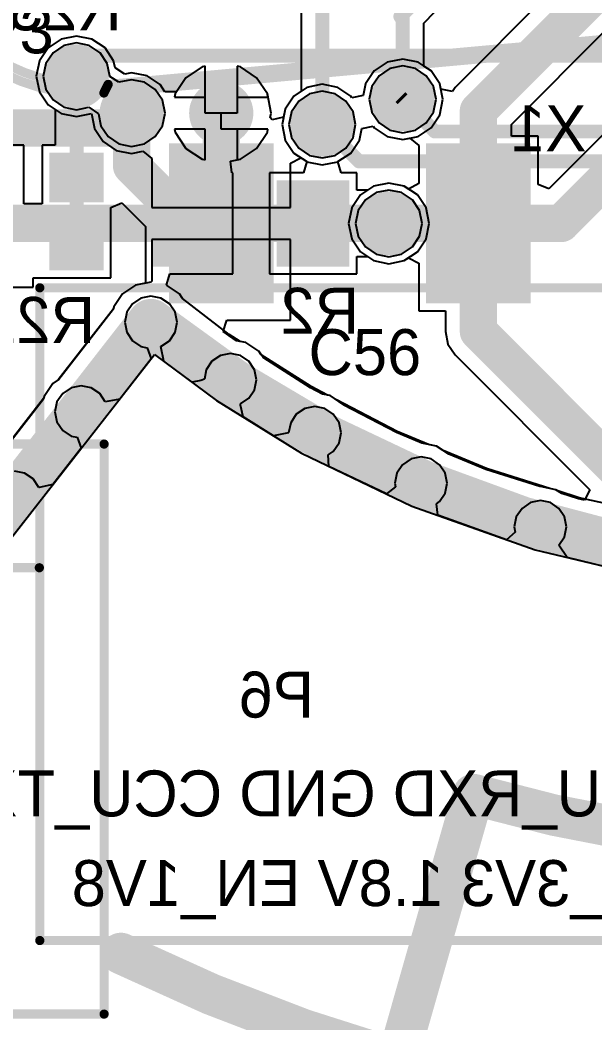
# Model space of a CAD drawing. Header units: millimetres. Extents: x 6 to 417, y 41 to 311.
# Drawn here: x 90.78 to 97.04, y 82.6 to 93.51 of the extents above; entities that cross this region are included whole.
import ezdxf

# ---------------------------------------------------------------- set-up
doc = ezdxf.new("R2010")
doc.units = ezdxf.units.MM
for name, color, linetype in [('BottomLayer', 5, 'Continuous'), ('BottomOverlay', 54, 'Continuous'), ('BottomPaste', 16, 'Continuous'), ('BottomSolder', 6, 'Continuous'), ('DrillDrawing', 1, 'Continuous'), ('KeepOutLayer', 6, 'Continuous'), ('Mechanical1', 6, 'Continuous'), ('Mechanical4', 56, 'Continuous'), ('MidLayer1', 16, 'Continuous'), ('MidLayer2', 76, 'Continuous'), ('MultiLayer', 9, 'Continuous'), ('TopLayer', 1, 'Continuous'), ('TopOverlay', 2, 'Continuous'), ('TopPaste', 8, 'Continuous'), ('TopSolder', 216, 'Continuous')]:
    doc.layers.add(name, color=color, linetype=linetype)

msp = doc.modelspace()

# ---------------------------------------------------------------- linework, layer by layer
at = {"layer": 'BottomLayer'}
for p, q in [((93.844, 93.9), (93.844, 92.737)), ((95.181, 93.479), (95.298, 93.597)), ((95.181, 93.012), (95.181, 93.479)), ((91.232, 93.304), (91.09, 93.21)), ((91.4, 93.338), (91.232, 93.304)), ((91.568, 93.304), (91.4, 93.338)), ((91.71, 93.21), (91.568, 93.304)), ((91.09, 93.21), (90.996, 93.068)), ((91.804, 93.068), (91.71, 93.21)), ((90.996, 93.068), (90.962, 92.9)), ((91.819, 92.994), (91.804, 93.068)), ((91.925, 92.923), (91.819, 92.994)), ((92.767, 93.002), (92.59, 92.885)), ((92.8, 93.009), (92.767, 93.002)), ((92.8, 92.5), (92.8, 93.009)), ((93.183, 93.002), (93.15, 93.009)), ((93.15, 93.009), (93.15, 92.675)), ((93.36, 92.885), (93.183, 93.002)), ((95.26, 92.96), (95.181, 93.012)), ((95.354, 92.818), (95.26, 92.96)), ((90.962, 92.9), (90.996, 92.732)), ((92, 92.938), (91.925, 92.923)), ((92.168, 92.905), (92, 92.938)), ((92.31, 92.81), (92.168, 92.905)), ((92.59, 92.885), (92.489, 92.732)), ((93.477, 92.708), (93.36, 92.885)), ((90.996, 92.732), (91.09, 92.59)), ((92.362, 92.732), (92.31, 92.81)), ((92.489, 92.732), (92.362, 92.732)), ((93.844, 92.737), (93.765, 92.685)), ((95.388, 92.65), (95.354, 92.818)), ((93.15, 92.675), (93.484, 92.675)), ((93.484, 92.675), (93.477, 92.708)), ((93.765, 92.685), (93.671, 92.543)), ((95.354, 92.482), (95.388, 92.65)), ((91.09, 92.59), (91.169, 92.538)), ((91.169, 92.538), (91.169, 92.15)), ((93.671, 92.543), (93.637, 92.375)), ((92.975, 92.5), (92.8, 92.5)), ((92.975, 92.325), (92.975, 92.5)), ((95.26, 92.34), (95.354, 92.482)), ((93.484, 92.325), (92.975, 92.325)), ((93.36, 92.115), (93.477, 92.292)), ((93.477, 92.292), (93.484, 92.325)), ((93.637, 92.375), (93.671, 92.207)), ((94.479, 92.207), (94.504, 92.333)), ((94.504, 92.333), (94.629, 92.358)), ((94.629, 92.358), (94.64, 92.34)), ((94.64, 92.34), (94.782, 92.246)), ((95.118, 92.246), (95.26, 92.34)), ((93.671, 92.207), (93.765, 92.065)), ((94.385, 92.065), (94.479, 92.207)), ((94.782, 92.246), (94.95, 92.212)), ((94.95, 92.212), (95.118, 92.246)), ((90.825, 92.15), (90.075, 92.15)), ((90.825, 91.514), (90.825, 92.15)), ((90.825, 92.15), (90.825, 92.15)), ((91.169, 92.15), (91.025, 92.15)), ((91.025, 92.15), (91.025, 91.514)), ((93.183, 91.998), (93.36, 92.115)), ((93.077, 91.976), (93.183, 91.998)), ((93.089, 91.85), (93.077, 91.976)), ((93.765, 92.065), (93.906, 91.972)), ((93.906, 91.972), (93.869, 91.85)), ((94.244, 91.972), (94.385, 92.065)), ((94.281, 91.85), (94.244, 91.972)), ((93.1, 91.85), (93.089, 91.85)), ((93.1, 90.75), (93.1, 91.85)), ((93.869, 91.85), (93.5, 91.85)), ((93.5, 91.85), (93.5, 90.75)), ((94.45, 91.85), (94.281, 91.85)), ((94.45, 91.66), (94.45, 91.85)), ((94.566, 91.66), (94.45, 91.66)), ((94.632, 91.704), (94.566, 91.66)), ((94.8, 91.738), (94.632, 91.704)), ((94.968, 91.704), (94.8, 91.738)), ((95.11, 91.61), (94.968, 91.704)), ((91.775, 91.475), (91.892, 91.523)), ((91.892, 91.523), (92.15, 91.266)), ((95.204, 91.468), (95.11, 91.61)), ((90.929, 91.514), (90.825, 91.514)), ((91.025, 91.514), (90.929, 91.514)), ((90.929, 91.514), (90.929, 91.514)), ((91.775, 91.45), (91.775, 91.475)), ((91.775, 91.41), (91.775, 91.45)), ((91.775, 91.45), (91.775, 91.45)), ((91.775, 91.45), (91.775, 91.45)), ((95.238, 91.3), (95.204, 91.468)), ((91.775, 90.71), (91.775, 91.41)), ((91.775, 91.41), (91.775, 91.41)), ((92.15, 91.266), (92.15, 90.75)), ((95.204, 91.132), (95.238, 91.3)), ((95.11, 90.99), (95.204, 91.132)), ((94.968, 90.896), (95.11, 90.99)), ((94.45, 90.75), (94.45, 90.94)), ((94.45, 90.94), (94.566, 90.94)), ((94.566, 90.94), (94.632, 90.896)), ((94.632, 90.896), (94.8, 90.862)), ((94.8, 90.862), (94.968, 90.896)), ((90.929, 90.606), (90.929, 90.71)), ((90.929, 90.71), (91.025, 90.71)), ((91.025, 90.71), (91.025, 90.71)), ((91.025, 90.71), (91.775, 90.71)), ((92.15, 90.651), (92.042, 90.629)), ((92.15, 90.75), (92.15, 90.75)), ((92.15, 90.75), (92.15, 90.651)), ((92.378, 90.628), (92.415, 90.75)), ((92.415, 90.75), (93.1, 90.75)), ((93.5, 90.75), (94.45, 90.75)), ((90.625, 90.606), (90.929, 90.606)), ((92.042, 90.629), (91.9, 90.534)), ((92.519, 90.534), (92.378, 90.628)), ((91.9, 90.534), (91.805, 90.392)), ((92.553, 90.484), (92.519, 90.534)), ((93.063, 90.092), (92.553, 90.484)), ((91.801, 90.37), (91.2, 89.599)), ((91.805, 90.392), (91.801, 90.37)), ((93.182, 90.016), (93.063, 90.092)), ((93.243, 90.004), (93.182, 90.016)), ((93.385, 89.91), (93.243, 90.004)), ((93.41, 89.871), (93.385, 89.91)), ((93.953, 89.526), (93.41, 89.871)), ((91.141, 89.559), (91.046, 89.417)), ((91.2, 89.599), (91.141, 89.559)), ((94.13, 89.433), (93.953, 89.526)), ((91.041, 89.395), (90.475, 88.669)), ((91.046, 89.417), (91.041, 89.395)), ((94.161, 89.427), (94.13, 89.433)), ((94.23, 89.381), (94.161, 89.427)), ((94.889, 89.038), (94.23, 89.381)), ((95.23, 88.897), (94.889, 89.038)), ((95.318, 88.879), (95.23, 88.897)), ((95.392, 88.83), (95.318, 88.879)), ((95.863, 88.635), (95.392, 88.83)), ((96.551, 88.418), (95.863, 88.635)), ((96.618, 88.404), (96.551, 88.418)), ((96.639, 88.39), (96.618, 88.404)), ((96.87, 88.317), (96.639, 88.39)), ((97.843, 88.101), (96.87, 88.317))]:
    msp.add_line(p, q, dxfattribs=at)
for points, const_width in [([(94.075, 92.375), (94.075, 93.9)], 0.152), ([(94.925, 93.55), (95.202, 93.827)], 0.152), ([(94.95, 92.65), (94.95, 93.525)], 0.152), ([(91.4, 91.815), (91.4, 92.9)], 0.152), ([(94.925, 92.675), (94.95, 92.65)], 0.152), ([(92, 91.925), (92, 92.5)], 0.406), ([(92, 91.925), (92.625, 91.3)], 0.406), ([(91.4, 91.06), (91.4, 91.8)], 0.152), ([(93.975, 91.3), (94.8, 91.3)], 0.406), ([(88.025, 84.853), (92.209, 90.225)], 0.508)]:
    msp.add_lwpolyline(points, dxfattribs=dict(at, const_width=const_width))
for points, const_width in [([(94.887, 93.55, 1), (94.963, 93.55, 1)], 0.0762), ([(94.912, 93.525, 1), (94.988, 93.525, 1)], 0.0762), ([(91.26, 92.9, 1), (91.54, 92.9, 1)], 0.279), ([(91.362, 92.9, 1), (91.438, 92.9, 1)], 0.0762), ([(94.81, 92.65, 1), (95.09, 92.65, 1)], 0.279), ([(91.86, 92.5, 1), (92.14, 92.5, 1)], 0.279), ([(92.835, 92.5, 1), (93.115, 92.5, 1)], 0.279), ([(94.887, 92.675, 1), (94.963, 92.675, 1)], 0.0762), ([(94.912, 92.65, 1), (94.988, 92.65, 1)], 0.0762), ([(94.912, 92.65, 1), (94.988, 92.65, 1)], 0.0762), ([(91.898, 92.5, 1), (92.102, 92.5, 1)], 0.203), ([(93.935, 92.375, 1), (94.215, 92.375, 1)], 0.279), ([(94.037, 92.375, 1), (94.113, 92.375, 1)], 0.0762), ([(91.898, 91.925, 1), (92.102, 91.925, 1)], 0.203), ([(91.898, 91.925, 1), (92.102, 91.925, 1)], 0.203), ([(91.362, 91.815, 1), (91.438, 91.815, 1)], 0.0762), ([(91.362, 91.8, 1), (91.438, 91.8, 1)], 0.0762), ([(94.66, 91.3, 1), (94.94, 91.3, 1)], 0.279), ([(92.523, 91.3, 1), (92.727, 91.3, 1)], 0.203), ([(93.873, 91.3, 1), (94.077, 91.3, 1)], 0.203), ([(94.698, 91.3, 1), (94.902, 91.3, 1)], 0.203), ([(91.362, 91.06, 1), (91.438, 91.06, 1)], 0.0762), ([(92.082, 90.225, 1), (92.336, 90.225, 1)], 0.254), ([(92.083, 90.225, 1), (92.337, 90.225, 1)], 0.254)]:
    msp.add_lwpolyline(points, format="xyb", close=True, dxfattribs=dict(at, const_width=const_width))
at = {"layer": 'BottomLayer', "const_width": 0.508}
msp.add_lwpolyline([(104.176, 88.218, -0.258939), (92.21, 90.225)], format="xyb", dxfattribs=at)
at = {"layer": 'BottomLayer'}
for points in [[(91.625, 92), (91.175, 92), (91.625, 91.6), (91.175, 91.6)], [(92.95, 91.7), (92.3, 91.7), (92.95, 90.9), (92.3, 90.9)], [(94.3, 91.7), (93.65, 91.7), (94.3, 90.9), (93.65, 90.9)], [(91.175, 90.86), (91.625, 90.86), (91.175, 91.26), (91.625, 91.26)]]:
    msp.add_solid(points, dxfattribs=at)
at = {"layer": 'BottomPaste'}
for points in [[(91.575, 91.95), (91.225, 91.95), (91.575, 91.65), (91.225, 91.65)], [(92.9, 91.65), (92.35, 91.65), (92.9, 90.95), (92.35, 90.95)], [(94.25, 91.65), (93.7, 91.65), (94.25, 90.95), (93.7, 90.95)], [(91.225, 90.91), (91.575, 90.91), (91.225, 91.21), (91.575, 91.21)]]:
    msp.add_solid(points, dxfattribs=at)
at = {"layer": 'BottomSolder', "const_width": 0.349}
for points in [[(91.225, 92.9, 1), (91.575, 92.9, 1)], [(94.775, 92.65, 1), (95.125, 92.65, 1)], [(91.825, 92.5, 1), (92.175, 92.5, 1)], [(92.8, 92.5, 1), (93.15, 92.5, 1)], [(93.9, 92.375, 1), (94.25, 92.375, 1)], [(94.625, 91.3, 1), (94.975, 91.3, 1)]]:
    msp.add_lwpolyline(points, format="xyb", close=True, dxfattribs=at)
at = {"layer": 'BottomSolder'}
for points in [[(91.695, 92.07), (91.105, 92.07), (91.695, 91.53), (91.105, 91.53)], [(93.02, 91.77), (92.23, 91.77), (93.02, 90.83), (92.23, 90.83)], [(94.37, 91.77), (93.58, 91.77), (94.37, 90.83), (93.58, 90.83)], [(91.105, 90.79), (91.695, 90.79), (91.105, 91.33), (91.695, 91.33)]]:
    msp.add_solid(points, dxfattribs=at)
at = {"layer": 'DrillDrawing', "const_width": 0.1}
for points in [[(119.986, 99, -39.996351), (119.986, 101)], [(119.982, 99, -39.98872), (119.982, 101)]]:
    msp.add_lwpolyline(points, format="xyb", dxfattribs=at)
at = {"layer": 'DrillDrawing'}
for points, const_width in [([(91.324, 92.9, 1), (91.476, 92.9, 1)], 0.152), ([(94.874, 92.65, 1), (95.026, 92.65, 1)], 0.152), ([(91.924, 92.5, 1), (92.076, 92.5, 1)], 0.152), ([(92.899, 92.5, 1), (93.051, 92.5, 1)], 0.152), ([(93.999, 92.375, 1), (94.151, 92.375, 1)], 0.152), ([(94.724, 91.3, 1), (94.876, 91.3, 1)], 0.152), ([(90.97, 87.555, 1), (91.02, 87.555, 1)], 0.05)]:
    msp.add_lwpolyline(points, format="xyb", close=True, dxfattribs=dict(at, const_width=const_width))
at = {"layer": 'DrillDrawing', "const_width": 0.1}
msp.add_lwpolyline([(90.095, 87.555), (90.995, 87.555)], dxfattribs=at)
at = {"layer": 'KeepOutLayer', "const_width": 0.1}
msp.add_lwpolyline([(119.986, 99, -39.996351), (119.986, 101)], format="xyb", dxfattribs=at)
at = {"layer": 'Mechanical1', "const_width": 0.1}
for points in [[(91, 90.6), (112.8, 90.6)], [(91, 83.5), (91, 90.6)], [(87.1, 88.9), (91.7, 88.9)], [(91.7, 82.7), (91.7, 88.9)], [(91, 83.5), (112.8, 83.5)], [(87.1, 82.7), (91.7, 82.7)]]:
    msp.add_lwpolyline(points, dxfattribs=at)
at = {"layer": 'Mechanical1', "const_width": 0.05}
for points in [[(90.975, 90.6, 1), (91.025, 90.6, 1)], [(90.975, 90.6, 1), (91.025, 90.6, 1)], [(91.675, 88.9, 1), (91.725, 88.9, 1)], [(91.675, 88.9, 1), (91.725, 88.9, 1)], [(90.975, 83.5, 1), (91.025, 83.5, 1)], [(90.975, 83.5, 1), (91.025, 83.5, 1)], [(91.675, 82.7, 1), (91.725, 82.7, 1)], [(91.675, 82.7, 1), (91.725, 82.7, 1)]]:
    msp.add_lwpolyline(points, format="xyb", close=True, dxfattribs=at)
at = {"layer": 'Mechanical4', "const_width": 0.1}
for points in [[(91.698, 92.719), (109.468, 94.332)], [(91.744, 92.812), (109.394, 94.414)], [(91.717, 92.759), (91.744, 92.812)], [(91.698, 92.719), (91.717, 92.759)]]:
    msp.add_lwpolyline(points, dxfattribs=at)
for points in [[(91.698, 92.719, -0.283237), (89.82, 93.653)], [(91.744, 92.812, -0.284715), (89.86, 93.755)]]:
    msp.add_lwpolyline(points, format="xyb", dxfattribs=at)
at = {"layer": 'Mechanical4', "const_width": 0.05}
for points in [[(91.719, 92.812, 1), (91.769, 92.812, 1)], [(91.719, 92.812, 1), (91.769, 92.812, 1)], [(91.719, 92.812, 1), (91.769, 92.812, 1)], [(91.673, 92.719, 1), (91.723, 92.719, 1)], [(91.673, 92.719, 1), (91.723, 92.719, 1)], [(91.673, 92.719, 1), (91.723, 92.719, 1)], [(91.692, 92.759, 1), (91.742, 92.759, 1)], [(91.692, 92.759, 1), (91.742, 92.759, 1)]]:
    msp.add_lwpolyline(points, format="xyb", close=True, dxfattribs=at)
at = {"layer": 'MidLayer1'}
for p, q in [((91.261, 93.235), (91.144, 93.156)), ((91.4, 93.263), (91.261, 93.235)), ((91.539, 93.235), (91.4, 93.263)), ((91.656, 93.156), (91.539, 93.235)), ((91.144, 93.156), (91.065, 93.039)), ((91.735, 93.039), (91.656, 93.156)), ((91.065, 93.039), (91.037, 92.9)), ((91.763, 92.9), (91.735, 93.039)), ((92.767, 93.002), (92.59, 92.885)), ((92.8, 93.009), (92.767, 93.002)), ((92.8, 92.675), (92.8, 93.009)), ((93.183, 93.002), (93.15, 93.009)), ((93.15, 93.009), (93.15, 92.675)), ((93.36, 92.885), (93.183, 93.002)), ((94.811, 92.985), (94.694, 92.906)), ((94.95, 93.013), (94.811, 92.985)), ((95.089, 92.985), (94.95, 93.013)), ((95.206, 92.906), (95.089, 92.985)), ((91.037, 92.9), (91.065, 92.761)), ((91.762, 92.897), (91.763, 92.9)), ((91.861, 92.835), (91.762, 92.897)), ((91.763, 92.9), (91.763, 92.9)), ((91.763, 92.9), (91.763, 92.9)), ((91.763, 92.9), (91.763, 92.9)), ((92, 92.863), (91.861, 92.835)), ((92.139, 92.835), (92, 92.863)), ((92.256, 92.756), (92.139, 92.835)), ((92.59, 92.885), (92.473, 92.708)), ((93.477, 92.708), (93.36, 92.885)), ((94.694, 92.906), (94.615, 92.789)), ((95.285, 92.789), (95.206, 92.906)), ((91.065, 92.761), (91.144, 92.644)), ((92.335, 92.639), (92.256, 92.756)), ((94.075, 92.738), (93.936, 92.71)), ((94.214, 92.71), (94.075, 92.738)), ((94.615, 92.789), (94.587, 92.65)), ((95.313, 92.65), (95.285, 92.789)), ((91.144, 92.644), (91.261, 92.565)), ((92.363, 92.5), (92.335, 92.639)), ((92.335, 92.639), (92.335, 92.639)), ((92.473, 92.708), (92.466, 92.675)), ((92.466, 92.675), (92.8, 92.675)), ((93.15, 92.675), (93.484, 92.675)), ((93.484, 92.675), (93.477, 92.708)), ((93.819, 92.631), (93.74, 92.514)), ((93.936, 92.71), (93.819, 92.631)), ((94.331, 92.631), (94.214, 92.71)), ((94.41, 92.514), (94.331, 92.631)), ((94.587, 92.65), (94.615, 92.511)), ((95.285, 92.511), (95.313, 92.65)), ((91.261, 92.565), (91.4, 92.537)), ((91.4, 92.537), (91.533, 92.564)), ((91.533, 92.564), (91.639, 92.493)), ((93.74, 92.514), (93.712, 92.375)), ((94.438, 92.375), (94.41, 92.514)), ((94.615, 92.511), (94.694, 92.394)), ((95.206, 92.394), (95.285, 92.511)), ((91.639, 92.493), (91.665, 92.361)), ((92.335, 92.361), (92.363, 92.5)), ((91.665, 92.361), (91.744, 92.244)), ((92.256, 92.244), (92.335, 92.361)), ((92.335, 92.361), (92.335, 92.361)), ((92.8, 92.325), (92.466, 92.325)), ((92.466, 92.325), (92.473, 92.292)), ((92.473, 92.292), (92.59, 92.115)), ((92.8, 91.991), (92.8, 92.325)), ((93.484, 92.325), (93.15, 92.325)), ((93.15, 92.325), (93.15, 91.991)), ((93.36, 92.115), (93.477, 92.292)), ((93.477, 92.292), (93.484, 92.325)), ((93.712, 92.375), (93.74, 92.236)), ((94.41, 92.236), (94.438, 92.375)), ((94.694, 92.394), (94.811, 92.315)), ((94.811, 92.315), (94.95, 92.287)), ((94.95, 92.287), (95.089, 92.315)), ((95.089, 92.315), (95.206, 92.394)), ((91.744, 92.244), (91.861, 92.165)), ((92.139, 92.165), (92.256, 92.244)), ((93.74, 92.236), (93.819, 92.119)), ((94.331, 92.119), (94.41, 92.236)), ((91.861, 92.165), (92, 92.137)), ((92, 92.137), (92.139, 92.165)), ((92.59, 92.115), (92.767, 91.998)), ((93.183, 91.998), (93.36, 92.115)), ((93.819, 92.119), (93.936, 92.04)), ((94.214, 92.04), (94.331, 92.119)), ((92.767, 91.998), (92.8, 91.991)), ((93.15, 91.991), (93.183, 91.998)), ((93.936, 92.04), (94.075, 92.012)), ((94.075, 92.012), (94.214, 92.04)), ((94.661, 91.635), (94.544, 91.556)), ((94.8, 91.663), (94.661, 91.635)), ((94.939, 91.635), (94.8, 91.663)), ((95.056, 91.556), (94.939, 91.635)), ((94.544, 91.556), (94.465, 91.439)), ((95.135, 91.439), (95.056, 91.556)), ((94.465, 91.439), (94.437, 91.3)), ((95.163, 91.3), (95.135, 91.439)), ((94.437, 91.3), (94.465, 91.161)), ((95.135, 91.161), (95.163, 91.3)), ((94.465, 91.161), (94.544, 91.044)), ((95.056, 91.044), (95.135, 91.161)), ((94.544, 91.044), (94.661, 90.965)), ((94.939, 90.965), (95.056, 91.044)), ((94.661, 90.965), (94.8, 90.937)), ((94.8, 90.937), (94.939, 90.965)), ((92.1, 90.488), (92.008, 90.426)), ((92.209, 90.51), (92.1, 90.488)), ((92.318, 90.488), (92.209, 90.51)), ((92.411, 90.426), (92.318, 90.488)), ((91.946, 90.334), (91.925, 90.225)), ((92.008, 90.426), (91.946, 90.334)), ((92.473, 90.334), (92.411, 90.426)), ((92.494, 90.225), (92.473, 90.334)), ((91.925, 90.225), (91.946, 90.116)), ((92.473, 90.116), (92.494, 90.225)), ((91.946, 90.116), (92.008, 90.023)), ((92.411, 90.023), (92.473, 90.116)), ((92.008, 90.023), (92.1, 89.961)), ((92.318, 89.961), (92.411, 90.023)), ((92.1, 89.961), (92.17, 89.948)), ((92.17, 89.948), (92.214, 89.829)), ((92.351, 89.801), (92.318, 89.961)), ((93.075, 89.885), (92.966, 89.863)), ((93.184, 89.863), (93.075, 89.885)), ((92.214, 89.829), (91.87, 89.39)), ((92.657, 89.573), (92.351, 89.801)), ((92.874, 89.801), (92.812, 89.709)), ((92.966, 89.863), (92.874, 89.801)), ((93.276, 89.801), (93.184, 89.863)), ((93.338, 89.709), (93.276, 89.801)), ((92.812, 89.709), (92.792, 89.607)), ((93.36, 89.6), (93.338, 89.709)), ((92.754, 89.593), (92.657, 89.573)), ((92.792, 89.607), (92.754, 89.593)), ((93.338, 89.491), (93.36, 89.6)), ((91.249, 89.451), (91.187, 89.359)), ((91.341, 89.513), (91.249, 89.451)), ((91.45, 89.535), (91.341, 89.513)), ((91.559, 89.513), (91.45, 89.535)), ((91.652, 89.451), (91.559, 89.513)), ((91.713, 89.359), (91.652, 89.451)), ((93.276, 89.399), (93.338, 89.491)), ((91.187, 89.359), (91.165, 89.25)), ((91.87, 89.39), (91.713, 89.359)), ((93.186, 89.338), (93.276, 89.399)), ((91.165, 89.25), (91.187, 89.141)), ((93.186, 89.324), (93.186, 89.338)), ((93.212, 89.197), (93.186, 89.324)), ((93.885, 89.286), (93.792, 89.224)), ((93.994, 89.307), (93.885, 89.286)), ((94.103, 89.286), (93.994, 89.307)), ((94.195, 89.224), (94.103, 89.286)), ((91.187, 89.141), (91.249, 89.048)), ((93.544, 88.99), (93.212, 89.197)), ((93.731, 89.132), (93.709, 89.023)), ((93.792, 89.224), (93.731, 89.132)), ((94.257, 89.132), (94.195, 89.224)), ((94.279, 89.023), (94.257, 89.132)), ((91.249, 89.048), (91.341, 88.987)), ((93.709, 89.023), (93.544, 88.99)), ((94.257, 88.914), (94.279, 89.023)), ((91.341, 88.987), (91.407, 88.974)), ((91.407, 88.974), (91.451, 88.854)), ((94.195, 88.821), (94.257, 88.914)), ((91.451, 88.854), (91.141, 88.459)), ((94.139, 88.784), (94.195, 88.821)), ((94.148, 88.657), (94.139, 88.784)), ((95.041, 88.738), (94.949, 88.676)), ((95.15, 88.76), (95.041, 88.738)), ((95.259, 88.738), (95.15, 88.76)), ((95.351, 88.676), (95.259, 88.738)), ((90.834, 88.582), (90.725, 88.604)), ((90.927, 88.521), (90.834, 88.582)), ((94.773, 88.358), (94.148, 88.657)), ((94.887, 88.584), (94.865, 88.475)), ((94.949, 88.676), (94.887, 88.584)), ((95.413, 88.584), (95.351, 88.676)), ((95.435, 88.475), (95.413, 88.584)), ((90.988, 88.429), (90.927, 88.521)), ((94.865, 88.475), (94.873, 88.436)), ((95.413, 88.366), (95.435, 88.475)), ((90.993, 88.429), (90.988, 88.429)), ((91.141, 88.459), (90.993, 88.429)), ((94.873, 88.436), (94.773, 88.358)), ((95.351, 88.274), (95.413, 88.366)), ((95.317, 88.251), (95.351, 88.274)), ((95.333, 88.125), (95.317, 88.251)), ((96.341, 88.263), (96.249, 88.201)), ((96.45, 88.285), (96.341, 88.263)), ((96.559, 88.263), (96.45, 88.285)), ((96.651, 88.201), (96.559, 88.263)), ((96.249, 88.201), (96.187, 88.109)), ((96.713, 88.109), (96.651, 88.201)), ((96.08, 87.86), (95.333, 88.125)), ((96.187, 88.109), (96.165, 88)), ((96.735, 88), (96.713, 88.109)), ((96.176, 87.943), (96.08, 87.86)), ((96.165, 88), (96.176, 87.943)), ((96.713, 87.891), (96.735, 88)), ((96.651, 87.799), (96.713, 87.891)), ((96.74, 87.666), (96.651, 87.799)), ((97.51, 87.481), (96.74, 87.666))]:
    msp.add_line(p, q, dxfattribs=at)
at = {"layer": 'MidLayer1', "const_width": 0.279}
for points in [[(91.26, 92.9, 1), (91.54, 92.9, 1)], [(94.81, 92.65, 1), (95.09, 92.65, 1)], [(91.86, 92.5, 1), (92.14, 92.5, 1)], [(92.835, 92.5, 1), (93.115, 92.5, 1)], [(93.935, 92.375, 1), (94.215, 92.375, 1)], [(94.66, 91.3, 1), (94.94, 91.3, 1)]]:
    msp.add_lwpolyline(points, format="xyb", close=True, dxfattribs=at)
at = {"layer": 'MidLayer2'}
for points, const_width in [([(91.26, 92.9, 1), (91.54, 92.9, 1)], 0.279), ([(91.587, 93.125, 1), (91.663, 93.125, 1)], 0.0762), ([(91.587, 93.125, 1), (91.663, 93.125, 1)], 0.0762), ([(91.362, 92.9, 1), (91.438, 92.9, 1)], 0.0762), ([(94.81, 92.65, 1), (95.09, 92.65, 1)], 0.279), ([(91.86, 92.5, 1), (92.14, 92.5, 1)], 0.279), ([(92.835, 92.5, 1), (93.115, 92.5, 1)], 0.279), ([(94.912, 92.65, 1), (94.988, 92.65, 1)], 0.0762), ([(91.898, 92.5, 1), (92.102, 92.5, 1)], 0.203), ([(93.935, 92.375, 1), (94.215, 92.375, 1)], 0.279), ([(91.736, 92.337, 1), (91.939, 92.337, 1)], 0.203), ([(91.736, 92.337, 1), (91.939, 92.337, 1)], 0.203), ([(94.037, 92.375, 1), (94.113, 92.375, 1)], 0.0762), ([(95.262, 92.3, 1), (95.338, 92.3, 1)], 0.0762), ([(95.262, 92.3, 1), (95.338, 92.3, 1)], 0.0762), ([(94.437, 91.975, 1), (94.513, 91.975, 1)], 0.0762), ([(94.437, 91.975, 1), (94.513, 91.975, 1)], 0.0762), ([(94.66, 91.3, 1), (94.94, 91.3, 1)], 0.279), ([(94.698, 91.3, 1), (94.902, 91.3, 1)], 0.203)]:
    msp.add_lwpolyline(points, format="xyb", close=True, dxfattribs=dict(at, const_width=const_width))
for points, const_width in [([(91.4, 92.9), (91.625, 93.125)], 0.152), ([(91.625, 93.125), (98.175, 93.125)], 0.152), ([(94.95, 92.65), (95.3, 92.3)], 0.152), ([(91.837, 92.337), (92, 92.5)], 0.406), ([(90.408, 92.337), (91.837, 92.337)], 0.406), ([(94.075, 92.375), (94.475, 91.975)], 0.152), ([(95.3, 92.3), (98.475, 92.3)], 0.152), ([(94.475, 91.975), (98.6, 91.975)], 0.152), ([(86.7, 91.3), (94.8, 91.3)], 0.406)]:
    msp.add_lwpolyline(points, dxfattribs=dict(at, const_width=const_width))
at = {"layer": 'MultiLayer'}
for p, q in [((87.475, 83.775), (92.25, 89.875)), ((92.25, 89.875), (92.925, 89.375)), ((92.925, 89.375), (93.85, 88.8)), ((93.85, 88.8), (95.05, 88.225)), ((95.05, 88.225), (96.391, 87.75)), ((96.391, 87.75), (97.85, 87.4))]:
    msp.add_line(p, q, dxfattribs=at)
at = {"layer": 'MultiLayer', "const_width": 0.279}
for points in [[(91.26, 92.9, 1), (91.54, 92.9, 1)], [(94.81, 92.65, 1), (95.09, 92.65, 1)], [(91.86, 92.5, 1), (92.14, 92.5, 1)], [(92.835, 92.5, 1), (93.115, 92.5, 1)], [(93.935, 92.375, 1), (94.215, 92.375, 1)], [(94.66, 91.3, 1), (94.94, 91.3, 1)]]:
    msp.add_lwpolyline(points, format="xyb", close=True, dxfattribs=at)
at = {"layer": 'TopLayer'}
for p, q in [((96.77, 94.03), (95.52, 92.78)), ((96.135, 92.376), (97.174, 93.415)), ((91.232, 93.304), (91.09, 93.21)), ((91.4, 93.338), (91.232, 93.304)), ((91.568, 93.304), (91.4, 93.338)), ((91.71, 93.21), (91.568, 93.304)), ((91.09, 93.21), (90.996, 93.068)), ((91.804, 93.068), (91.71, 93.21)), ((90.996, 93.068), (90.962, 92.9)), ((91.819, 92.994), (91.804, 93.068)), ((94.782, 93.054), (94.64, 92.96)), ((94.95, 93.088), (94.782, 93.054)), ((95.118, 93.054), (94.95, 93.088)), ((95.26, 92.96), (95.118, 93.054)), ((98.02, 93.155), (96.542, 91.677)), ((91.925, 92.923), (91.819, 92.994)), ((92.767, 93.002), (92.59, 92.885)), ((92.8, 93.009), (92.767, 93.002)), ((92.8, 92.5), (92.8, 93.009)), ((93.183, 93.002), (93.15, 93.009)), ((93.15, 93.009), (93.15, 92.5)), ((93.36, 92.885), (93.183, 93.002)), ((94.64, 92.96), (94.546, 92.818)), ((95.354, 92.818), (95.26, 92.96)), ((90.962, 92.9), (90.996, 92.732)), ((92, 92.938), (91.925, 92.923)), ((92.168, 92.905), (92, 92.938)), ((92.31, 92.81), (92.168, 92.905)), ((92.59, 92.885), (92.489, 92.732)), ((93.477, 92.708), (93.36, 92.885)), ((90.996, 92.732), (91.09, 92.59)), ((92.362, 92.732), (92.31, 92.81)), ((92.489, 92.732), (92.362, 92.732)), ((93.907, 92.779), (93.765, 92.685)), ((94.075, 92.813), (93.907, 92.779)), ((94.243, 92.779), (94.075, 92.813)), ((94.385, 92.685), (94.243, 92.779)), ((94.546, 92.818), (94.521, 92.692)), ((95.366, 92.76), (95.354, 92.818)), ((95.491, 92.735), (95.366, 92.76)), ((95.52, 92.78), (95.491, 92.735)), ((93.519, 92.5), (93.477, 92.708)), ((93.765, 92.685), (93.671, 92.543)), ((94.396, 92.667), (94.385, 92.685)), ((94.521, 92.692), (94.396, 92.667)), ((91.09, 92.59), (91.232, 92.496)), ((93.671, 92.543), (93.654, 92.457)), ((91.232, 92.496), (91.4, 92.462)), ((91.4, 92.462), (91.563, 92.495)), ((91.563, 92.495), (91.595, 92.332)), ((93.15, 92.5), (92.8, 92.5)), ((93.509, 92.452), (93.519, 92.5)), ((93.53, 92.427), (93.509, 92.452)), ((93.654, 92.457), (93.53, 92.427)), ((91.595, 92.332), (91.69, 92.19)), ((94.479, 92.207), (94.504, 92.333)), ((94.504, 92.333), (94.629, 92.358)), ((94.629, 92.358), (94.64, 92.34)), ((94.64, 92.34), (94.782, 92.246)), ((96.135, 92.25), (96.135, 92.376)), ((91.69, 92.19), (91.832, 92.095)), ((94.385, 92.065), (94.479, 92.207)), ((94.782, 92.246), (94.95, 92.212)), ((94.95, 92.212), (95.027, 92.227)), ((95.027, 92.227), (95.125, 92.147)), ((96.425, 92.25), (96.135, 92.25)), ((96.425, 91.725), (96.425, 92.25)), ((91.832, 92.095), (92, 92.062)), ((92, 92.062), (92.123, 92.087)), ((92.123, 92.087), (92.221, 92.006)), ((95.125, 92.147), (95.125, 91.734)), ((92.221, 92.006), (92.221, 91.475)), ((93.729, 91.955), (93.841, 92.015)), ((93.841, 92.015), (93.907, 91.971)), ((93.907, 91.971), (94.075, 91.937)), ((94.075, 91.937), (94.243, 91.971)), ((94.243, 91.971), (94.385, 92.065)), ((93.729, 91.475), (93.729, 91.955)), ((94.632, 91.704), (94.49, 91.61)), ((94.8, 91.738), (94.632, 91.704)), ((94.968, 91.704), (94.8, 91.738)), ((95.013, 91.674), (94.968, 91.704)), ((95.125, 91.734), (95.013, 91.674)), ((96.542, 91.677), (96.425, 91.725)), ((94.49, 91.61), (94.396, 91.468)), ((92.221, 91.475), (93.729, 91.475)), ((94.396, 91.468), (94.362, 91.3)), ((94.362, 91.3), (94.396, 91.132)), ((93.729, 91.125), (92.221, 91.125)), ((92.221, 91.125), (92.221, 90.672)), ((93.729, 90.246), (93.729, 91.125)), ((94.396, 91.132), (94.49, 90.99)), ((94.49, 90.99), (94.632, 90.896)), ((94.632, 90.896), (94.8, 90.862)), ((94.8, 90.862), (94.968, 90.896)), ((94.968, 90.896), (95.013, 90.926)), ((95.013, 90.926), (95.125, 90.866)), ((95.125, 90.866), (95.125, 90.35)), ((92.209, 90.662), (92.042, 90.629)), ((92.221, 90.672), (92.209, 90.662)), ((92.042, 90.629), (91.9, 90.534)), ((91.9, 90.534), (91.805, 90.392)), ((91.799, 90.364), (91.207, 89.604)), ((91.805, 90.392), (91.799, 90.364)), ((95.125, 90.35), (95.415, 90.35)), ((95.415, 90.35), (95.415, 90.125)), ((92.996, 90.126), (93.037, 90.246)), ((93.037, 90.246), (93.729, 90.246)), ((93.056, 90.08), (92.996, 90.126)), ((95.415, 90.125), (95.442, 89.987)), ((93.143, 90.024), (93.056, 90.08)), ((93.243, 90.004), (93.143, 90.024)), ((93.385, 89.91), (93.243, 90.004)), ((93.43, 89.841), (93.385, 89.91)), ((95.442, 89.987), (95.52, 89.87)), ((93.946, 89.513), (93.43, 89.841)), ((95.52, 89.87), (96.989, 88.401)), ((91.141, 89.559), (91.046, 89.417)), ((91.207, 89.604), (91.141, 89.559)), ((94.079, 89.443), (93.946, 89.513)), ((91.04, 89.39), (90.482, 88.673)), ((91.046, 89.417), (91.04, 89.39)), ((94.161, 89.427), (94.079, 89.443)), ((94.303, 89.332), (94.161, 89.427)), ((94.309, 89.324), (94.303, 89.332)), ((94.882, 89.026), (94.309, 89.324)), ((95.158, 88.911), (94.882, 89.026)), ((95.318, 88.879), (95.158, 88.911)), ((95.453, 88.789), (95.318, 88.879)), ((95.857, 88.622), (95.453, 88.789)), ((96.444, 88.437), (95.857, 88.622)), ((96.45, 88.438), (96.444, 88.437)), ((96.618, 88.404), (96.45, 88.438)), ((96.682, 88.362), (96.618, 88.404)), ((96.863, 88.304), (96.682, 88.362)), ((96.989, 88.401), (96.928, 88.29)), ((96.928, 88.29), (96.863, 88.304))]:
    msp.add_line(p, q, dxfattribs=at)
for points, const_width in [([(95.775, 92.525), (97.025, 93.775)], 0.406), ([(96.675, 91.3), (98.275, 92.9)], 0.406), ([(95.775, 91.3), (95.775, 92.525)], 0.406), ([(92.975, 91.3), (92.975, 92.5)], 0.406), ([(94.8, 91.3), (95.775, 91.3)], 0.406), ([(95.775, 91.3), (96.675, 91.3)], 0.406), ([(95.775, 90.125), (95.775, 91.3)], 0.406), ([(88.018, 84.84), (92.203, 90.212)], 0.508), ([(95.775, 90.125), (97.3, 88.6)], 0.406), ([(94.894, 82.204), (95.718, 85.088)], 0.45)]:
    msp.add_lwpolyline(points, dxfattribs=dict(at, const_width=const_width))
for points, const_width in [([(91.26, 92.9, 1), (91.54, 92.9, 1)], 0.279), ([(94.81, 92.65, 1), (95.09, 92.65, 1)], 0.279), ([(91.86, 92.5, 1), (92.14, 92.5, 1)], 0.279), ([(92.835, 92.5, 1), (93.115, 92.5, 1)], 0.279), ([(95.673, 92.525, 1), (95.877, 92.525, 1)], 0.203), ([(95.673, 92.525, 1), (95.877, 92.525, 1)], 0.203), ([(92.873, 92.5, 1), (93.077, 92.5, 1)], 0.203), ([(93.935, 92.375, 1), (94.215, 92.375, 1)], 0.279), ([(94.66, 91.3, 1), (94.94, 91.3, 1)], 0.279), ([(92.873, 91.3, 1), (93.077, 91.3, 1)], 0.203), ([(94.698, 91.3, 1), (94.902, 91.3, 1)], 0.203), ([(95.673, 91.3, 1), (95.877, 91.3, 1)], 0.203), ([(95.673, 91.3, 1), (95.877, 91.3, 1)], 0.203), ([(95.673, 91.3, 1), (95.877, 91.3, 1)], 0.203), ([(95.673, 91.3, 1), (95.877, 91.3, 1)], 0.203), ([(96.573, 91.3, 1), (96.777, 91.3, 1)], 0.203), ([(96.573, 91.3, 1), (96.777, 91.3, 1)], 0.203), ([(92.076, 90.212, 1), (92.33, 90.212, 1)], 0.254), ([(92.076, 90.212, 1), (92.33, 90.212, 1)], 0.254), ([(95.673, 90.125, 1), (95.877, 90.125, 1)], 0.203), ([(95.673, 90.125, 1), (95.877, 90.125, 1)], 0.203), ([(95.606, 85.088, 1), (95.831, 85.088, 1)], 0.225), ([(95.608, 85.088, 1), (95.833, 85.088, 1)], 0.225), ([(91.771, 83.36, 1), (91.996, 83.36, 1)], 0.225)]:
    msp.add_lwpolyline(points, format="xyb", close=True, dxfattribs=dict(at, const_width=const_width))
for points, const_width in [([(104.169, 88.205, -0.258939), (92.203, 90.212)], 0.508), ([(98.373, 84.572, -0.043661), (95.721, 85.088)], 0.45), ([(94.894, 82.204, -0.043661), (91.883, 83.36)], 0.45)]:
    msp.add_lwpolyline(points, format="xyb", dxfattribs=dict(at, const_width=const_width))
for points in [[(92.475, 90.5), (93.475, 90.5), (92.475, 92.1), (93.475, 92.1)], [(95.275, 90.5), (96.275, 90.5), (95.275, 92.1), (96.275, 92.1)]]:
    msp.add_solid(points, dxfattribs=at)
at = {"layer": 'TopPaste'}
for points in [[(92.525, 90.55), (93.425, 90.55), (92.525, 92.05), (93.425, 92.05)], [(95.325, 90.55), (96.225, 90.55), (95.325, 92.05), (96.225, 92.05)]]:
    msp.add_solid(points, dxfattribs=at)
at = {"layer": 'TopSolder', "const_width": 0.349}
for points in [[(94.775, 92.65, 1), (95.125, 92.65, 1)], [(91.825, 92.5, 1), (92.175, 92.5, 1)], [(92.8, 92.5, 1), (93.15, 92.5, 1)], [(93.9, 92.375, 1), (94.25, 92.375, 1)], [(94.625, 91.3, 1), (94.975, 91.3, 1)]]:
    msp.add_lwpolyline(points, format="xyb", close=True, dxfattribs=at)
at = {"layer": 'TopSolder'}
for points in [[(92.405, 90.43), (93.545, 90.43), (92.405, 92.17), (93.545, 92.17)], [(95.205, 90.43), (96.345, 90.43), (95.205, 92.17), (96.345, 92.17)]]:
    msp.add_solid(points, dxfattribs=at)

# ---------------------------------------------------------------- texts
at = {"layer": 'BottomOverlay', "text_generation_flag": 2}
for s, p in [('R23', (91.89, 93.4)), ('X1', (96.95, 92.085)), ('R2', (94.475, 90.1)), ('R22', (91.6, 90)), ('P6', (93.984, 85.925)), ('CCU_RXD GND CCU_TXD', (98.075, 84.85)), ('EN_3V3 1.8V EN_1V8', (98.075, 83.875))]:
    msp.add_text(s, height=0.5, rotation=360, dxfattribs=at).set_placement(p)
at = {"layer": 'TopOverlay'}
msp.add_text('TP3', height=0.5, dxfattribs=at).set_placement((89.925, 93.15))
msp.add_text('C56', height=0.5, rotation=360, dxfattribs=at).set_placement((93.925, 89.65))

doc.saveas('drawing.dxf')
